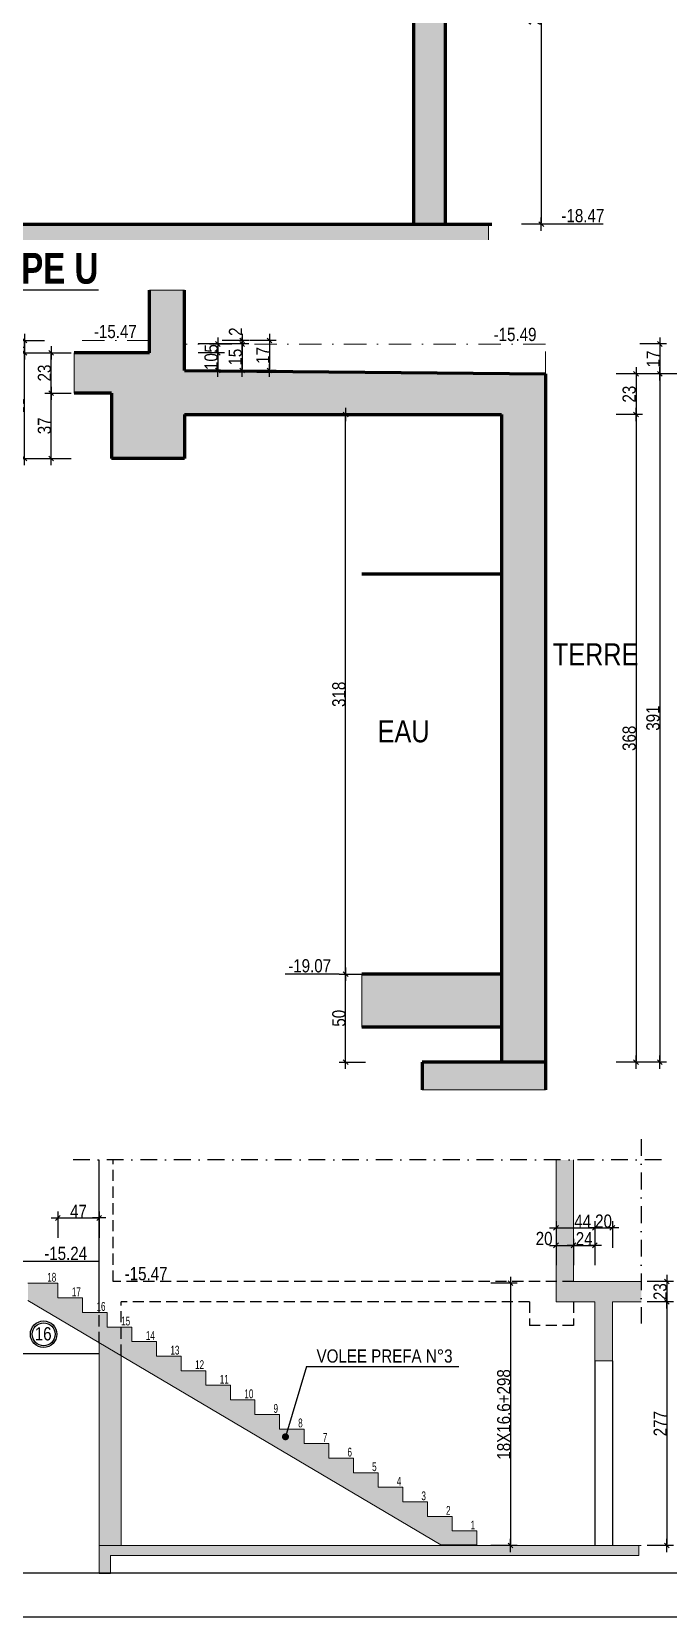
# Model space of a CAD drawing. Header units: centimetres. Extents: x 10803 to 23268, y -4986 to -786.
# Drawn here: x 20249 to 20972, y -4986 to -3184 of the extents above; entities that cross this region are included whole.
import ezdxf
from ezdxf.enums import TextEntityAlignment as Align

# ---------------------------------------------------------------- set-up
doc = ezdxf.new("R2010")
doc.units = ezdxf.units.CM
doc.header["$PDMODE"] = 1
doc.header["$PDSIZE"] = -2
for name, pattern in [('CACHEX2', [19.05, 12.7, -6.35]), ('TIRETPT2', [12.7, 6.35, -3.175, 0, -3.175]), ('TIRETPTX2', [50.8, 25.4, -12.7, 0, -12.7])]:
    doc.linetypes.add(name, pattern=pattern)
for name, color, linetype in [('01_cote_gen', 4, 'Continuous'), ('01_linteaux', 2, 'Continuous'), ('01_murs_sup', 2, 'CACHEX2'), ('01_poch_BN', 9, 'Continuous'), ('01_texte', 230, 'Continuous'), ('AA_COTES', 2, 'Continuous'), ('txt', 3, 'Continuous')]:
    doc.layers.add(name, color=color, linetype=linetype)
doc.layers.add('01_murs_coup', color=5, linetype='Continuous', lineweight=60)
doc.layers.add('01_tram_axes', color=2, linetype='TIRETPTX2', lineweight=9)
doc.styles.add('ARIAL NA', font='ARIALN.TTF')
doc.styles.add('Arial Narrow', font='ARIALN.TTF')
doc.styles.add('impact', font='impact.ttf')
doc.styles.add('STYLE2', font='ARIALN.TTF')
doc.dimstyles.new('JB25', dxfattribs={"dimscale": 0.1, "dimtxt": 150, "dimasz": 15, "dimexe": 0.1, "dimexo": 0.1, "dimgap": 0.09, "dimtad": 1, "dimdec": 1, "dimlfac": 0.5, "dimdsep": 46, "dimtxsty": 'STYLE2', "dimblk1": 'BOND_G', "dimblk2": 'BOND_D', "dimsah": 1, "dimcen": 1.5, "dimdle": 0.01, "dimse1": 1, "dimse2": 1, "dimclrd": 4, "dimclre": 2, "dimclrt": 6, "dimazin": 2, "dimtfac": 2.333333, "dimtdec": 1, "dimtix": 1, "dimtmove": 2, "dimatfit": 3, "dimldrblk": 'BOND_G', "dimfxl": 1, "dimtolj": 1, "dimtzin": 0, "dimarcsym": 0})
doc.dimstyles.new('JB50', dxfattribs={"dimscale": 0.1, "dimtxt": 150, "dimasz": 15, "dimexe": 0.1, "dimexo": 0.1, "dimgap": 0.09, "dimtad": 1, "dimdec": 1, "dimdsep": 46, "dimtxsty": 'STYLE2', "dimblk1": 'BOND_G', "dimblk2": 'BOND_D', "dimsah": 1, "dimcen": 1.5, "dimdle": 0.01, "dimse1": 1, "dimse2": 1, "dimclrd": 4, "dimclre": 2, "dimclrt": 6, "dimazin": 2, "dimtfac": 2.333333, "dimtdec": 1, "dimtix": 1, "dimtmove": 2, "dimatfit": 3, "dimldrblk": 'BOND_G', "dimfxl": 1, "dimtolj": 1, "dimtzin": 0, "dimarcsym": 0})

# ---------------------------------------------------------------- blocks, each defined once
blk = doc.blocks.new('BOND_G')
at = {"layer": 'AA_COTES', "color": 0}
for p, q in [((0, -5), (0, 15)), ((5, 0), (-5, 0)), ((1.8, 1.8), (-1.8, -1.8))]:
    blk.add_line(p, q, dxfattribs=at)
blk = doc.blocks.new('BOND_D')
at = {"layer": 'AA_COTES', "color": 0}
for p, q in [((5, 0), (-5, 0)), ((-1.8, -1.8), (1.8, 1.8)), ((0, 5), (0, -15))]:
    blk.add_line(p, q, dxfattribs=at)
blk = doc.blocks.new('*D1702')
at = {"layer": '01_poch_BN', "color": 4, "lineweight": -2, "transparency": 16777216}
blk.add_line((20970.6, -4605.7), (20970.6, -4625.7), dxfattribs=at)
at = {"layer": 'Defpoints', "color": 0, "lineweight": 0, "transparency": 16777216}
for p in [(20941.5, -4604.2), (20941.5, -4627.2), (20970.6, -4627.2)]:
    blk.add_point(p, dxfattribs=at)
at = {"layer": '01_poch_BN', "color": 4, "lineweight": -2, "transparency": 16777216, "xscale": 1.5, "yscale": 1.5, "zscale": 1.5}
for name, p, rotation in [('BOND_G', (20970.6, -4604.2), 90), ('BOND_D', (20970.6, -4627.2), 270)]:
    blk.add_blockref(name, p, dxfattribs=dict(at, rotation=rotation))
at = {"layer": '01_poch_BN', "color": 6, "lineweight": 0, "transparency": 16777216, "insert": (20962.9, -4615.7), "char_height": 15, "attachment_point": 5, "rotation": 90, "style": 'STYLE2'}
blk.add_mtext('\\A1;23', dxfattribs=at)
blk = doc.blocks.new('*D1703')
at = {"layer": '01_poch_BN', "color": 4, "lineweight": -2, "transparency": 16777216}
blk.add_line((20970.6, -4628.7), (20970.6, -4902.7), dxfattribs=at)
at = {"layer": 'Defpoints', "color": 0, "lineweight": 0, "transparency": 16777216}
for p in [(20948.1, -4627.2), (20938.5, -4904.2), (20970.6, -4904.2)]:
    blk.add_point(p, dxfattribs=at)
at = {"layer": '01_poch_BN', "color": 4, "lineweight": -2, "transparency": 16777216, "xscale": 1.5, "yscale": 1.5, "zscale": 1.5}
for name, p, rotation in [('BOND_G', (20970.6, -4627.2), 90), ('BOND_D', (20970.6, -4904.2), 270)]:
    blk.add_blockref(name, p, dxfattribs=dict(at, rotation=rotation))
at = {"layer": '01_poch_BN', "color": 6, "lineweight": 0, "transparency": 16777216, "insert": (20963, -4765.7), "char_height": 15, "attachment_point": 5, "rotation": 90, "style": 'STYLE2'}
blk.add_mtext('\\A1;277', dxfattribs=at)
blk = doc.blocks.new('*D2030')
at = {"layer": '01_cote_gen', "color": 4, "lineweight": -2, "transparency": 16777216}
blk.add_line((20827.9, -2924.4), (20827.9, -3401.4), dxfattribs=at)
at = {"layer": 'Defpoints', "color": 0, "lineweight": 0, "transparency": 16777216}
for p in [(20771.8, -2922.9), (20606.6, -3402.9), (20827.9, -3402.9)]:
    blk.add_point(p, dxfattribs=at)
at = {"layer": '01_cote_gen', "color": 4, "lineweight": -2, "transparency": 16777216, "xscale": 1.5, "yscale": 1.5, "zscale": 1.5}
for name, p, rotation in [('BOND_G', (20827.9, -2922.9), 90), ('BOND_D', (20827.9, -3402.9), 270)]:
    blk.add_blockref(name, p, dxfattribs=dict(at, rotation=rotation))
at = {"layer": '01_cote_gen', "color": 6, "lineweight": 0, "transparency": 16777216, "insert": (20820.2, -3162.9), "char_height": 15, "attachment_point": 5, "rotation": 90, "style": 'STYLE2'}
blk.add_mtext('\\A1;240', dxfattribs=at)
blk = doc.blocks.new('*D1599')
at = {"layer": '01_cote_gen', "color": 4, "lineweight": -2, "transparency": 16777216}
blk.add_line((20240.9, -3667.6), (20240.9, -3550.6), dxfattribs=at)
at = {"layer": 'Defpoints', "color": 0, "lineweight": 0, "transparency": 16777216}
for p in [(20240.9, -3549.1), (20317.2, -3549.1), (20317.2, -3669.1)]:
    blk.add_point(p, dxfattribs=at)
at = {"layer": '01_cote_gen', "color": 4, "lineweight": -2, "transparency": 16777216, "xscale": 1.5, "yscale": 1.5, "zscale": 1.5}
for name, p, rotation in [('BOND_D', (20240.9, -3549.1), 90), ('BOND_G', (20240.9, -3669.1), 270)]:
    blk.add_blockref(name, p, dxfattribs=dict(at, rotation=rotation))
at = {"layer": '01_cote_gen', "color": 6, "lineweight": 0, "transparency": 16777216, "insert": (20233.2, -3609.1), "char_height": 15, "attachment_point": 5, "rotation": 90, "style": 'STYLE2'}
blk.add_mtext('\\A1;60', dxfattribs=at)
blk = doc.blocks.new('*D1600')
at = {"layer": '01_cote_gen', "color": 4, "lineweight": -2, "transparency": 16777216}
blk.add_line((20271.2, -3667.6), (20271.2, -3596.6), dxfattribs=at)
at = {"layer": 'Defpoints', "color": 0, "lineweight": 0, "transparency": 16777216}
for p in [(20271.2, -3595.1), (20317.2, -3595.1), (20317.2, -3669.1)]:
    blk.add_point(p, dxfattribs=at)
at = {"layer": '01_cote_gen', "color": 4, "lineweight": -2, "transparency": 16777216, "xscale": 1.5, "yscale": 1.5, "zscale": 1.5}
for name, p, rotation in [('BOND_D', (20271.2, -3595.1), 90), ('BOND_G', (20271.2, -3669.1), 270)]:
    blk.add_blockref(name, p, dxfattribs=dict(at, rotation=rotation))
at = {"layer": '01_cote_gen', "color": 6, "lineweight": 0, "transparency": 16777216, "insert": (20263.5, -3632.1), "char_height": 15, "attachment_point": 5, "rotation": 90, "style": 'STYLE2'}
blk.add_mtext('\\A1;37', dxfattribs=at)
blk = doc.blocks.new('*D1601')
at = {"layer": '01_cote_gen', "color": 4, "lineweight": -2, "transparency": 16777216}
blk.add_line((20271.2, -3593.6), (20271.2, -3550.6), dxfattribs=at)
at = {"layer": 'Defpoints', "color": 0, "lineweight": 0, "transparency": 16777216}
for p in [(20271.2, -3549.1), (20317.5, -3549.1), (20296, -3595.1)]:
    blk.add_point(p, dxfattribs=at)
at = {"layer": '01_cote_gen', "color": 4, "lineweight": -2, "transparency": 16777216, "xscale": 1.5, "yscale": 1.5, "zscale": 1.5}
for name, p, rotation in [('BOND_D', (20271.2, -3549.1), 90), ('BOND_G', (20271.2, -3595.1), 270)]:
    blk.add_blockref(name, p, dxfattribs=dict(at, rotation=rotation))
at = {"layer": '01_cote_gen', "color": 6, "lineweight": 0, "transparency": 16777216, "insert": (20263.5, -3572.1), "char_height": 15, "attachment_point": 5, "rotation": 90, "style": 'STYLE2'}
blk.add_mtext('\\A1;23', dxfattribs=at)
blk = doc.blocks.new('*D2051')
at = {"layer": '01_cote_gen', "color": 4, "lineweight": -2, "transparency": 16777216}
blk.add_line((20240.9, -3547.6), (20240.9, -3536.6), dxfattribs=at)
at = {"layer": 'Defpoints', "color": 0, "lineweight": 0, "transparency": 16777216}
for p in [(20240.9, -3535.1), (20297.1, -3535.1), (20297.1, -3549.1)]:
    blk.add_point(p, dxfattribs=at)
at = {"layer": '01_cote_gen', "color": 4, "lineweight": -2, "transparency": 16777216, "xscale": 1.5, "yscale": 1.5, "zscale": 1.5}
for name, p, rotation in [('BOND_D', (20240.9, -3535.1), 90), ('BOND_G', (20240.9, -3549.1), 270)]:
    blk.add_blockref(name, p, dxfattribs=dict(at, rotation=rotation))
at = {"layer": '01_cote_gen', "color": 6, "lineweight": 0, "transparency": 16777216, "insert": (20233.4, -3542.1), "char_height": 15, "attachment_point": 5, "rotation": 90, "style": 'STYLE2'}
blk.add_mtext('\\A1;7', dxfattribs=at)
blk = doc.blocks.new('*D2054')
at = {"layer": '01_cote_gen', "color": 4, "lineweight": -2, "transparency": 16777216}
blk.add_line((20605.6, -4253.6), (20605.6, -3620.6), dxfattribs=at)
at = {"layer": 'Defpoints', "color": 0, "lineweight": 0, "transparency": 16777216}
for p in [(20605.6, -3619.1), (20782.7, -3619.1), (20782.7, -4255.1)]:
    blk.add_point(p, dxfattribs=at)
at = {"layer": '01_cote_gen', "color": 4, "lineweight": -2, "transparency": 16777216, "xscale": 1.5, "yscale": 1.5, "zscale": 1.5}
for name, p, rotation in [('BOND_D', (20605.6, -3619.1), 90), ('BOND_G', (20605.6, -4255.1), 270)]:
    blk.add_blockref(name, p, dxfattribs=dict(at, rotation=rotation))
at = {"layer": '01_cote_gen', "color": 6, "lineweight": 0, "transparency": 16777216, "insert": (20598, -3937.1), "char_height": 15, "attachment_point": 5, "rotation": 90, "style": 'STYLE2'}
blk.add_mtext('\\A1;318', dxfattribs=at)
blk = doc.blocks.new('*D2055')
at = {"layer": '01_cote_gen', "color": 4, "lineweight": -2, "transparency": 16777216}
blk.add_line((20605.6, -4353.6), (20605.6, -4256.6), dxfattribs=at)
at = {"layer": 'Defpoints', "color": 0, "lineweight": 0, "transparency": 16777216}
for p in [(20605.6, -4255.1), (20624.2, -4255.1), (20692.7, -4355.1)]:
    blk.add_point(p, dxfattribs=at)
at = {"layer": '01_cote_gen', "color": 4, "lineweight": -2, "transparency": 16777216, "xscale": 1.5, "yscale": 1.5, "zscale": 1.5}
for name, p, rotation in [('BOND_D', (20605.6, -4255.1), 90), ('BOND_G', (20605.6, -4355.1), 270)]:
    blk.add_blockref(name, p, dxfattribs=dict(at, rotation=rotation))
at = {"layer": '01_cote_gen', "color": 6, "lineweight": 0, "transparency": 16777216, "insert": (20598, -4305.1), "char_height": 15, "attachment_point": 5, "rotation": 90, "style": 'STYLE2'}
blk.add_mtext('\\A1;50', dxfattribs=at)
blk = doc.blocks.new('*D2058')
at = {"layer": '01_cote_gen', "color": 4, "lineweight": -2, "transparency": 16777216}
blk.add_line((20792.9, -4607.7), (20792.9, -4902.7), dxfattribs=at)
at = {"layer": 'Defpoints', "color": 0, "lineweight": 0, "transparency": 16777216}
for p in [(20261.6, -4606.2), (20774.3, -4904.2), (20792.9, -4904.2)]:
    blk.add_point(p, dxfattribs=at)
at = {"layer": '01_cote_gen', "color": 4, "lineweight": -2, "transparency": 16777216, "xscale": 1.5, "yscale": 1.5, "zscale": 1.5}
for name, p, rotation in [('BOND_G', (20792.9, -4606.2), 90), ('BOND_D', (20792.9, -4904.2), 270)]:
    blk.add_blockref(name, p, dxfattribs=dict(at, rotation=rotation))
at = {"layer": '01_cote_gen', "color": 6, "lineweight": 0, "transparency": 16777216, "insert": (20785.3, -4755.2), "char_height": 15, "attachment_point": 5, "rotation": 90, "style": 'STYLE2'}
blk.add_mtext('\\A1;18X16.6+298', dxfattribs=at)
blk = doc.blocks.new('*D2059')
at = {"layer": '01_cote_gen', "color": 4, "lineweight": -2, "transparency": 16777216}
blk.add_line((20180.6, -4902.7), (20180.6, -4687.7), dxfattribs=at)
at = {"layer": 'Defpoints', "color": 0, "lineweight": 0, "transparency": 16777216}
for p in [(20180.6, -4686.2), (20228.6, -4686.2), (20325.5, -4904.2)]:
    blk.add_point(p, dxfattribs=at)
at = {"layer": '01_cote_gen', "color": 4, "lineweight": -2, "transparency": 16777216, "xscale": 1.5, "yscale": 1.5, "zscale": 1.5}
for name, p, rotation in [('BOND_D', (20180.6, -4686.2), 90), ('BOND_G', (20180.6, -4904.2), 270)]:
    blk.add_blockref(name, p, dxfattribs=dict(at, rotation=rotation))
at = {"layer": '01_cote_gen', "color": 6, "lineweight": 0, "transparency": 16777216, "insert": (20173, -4795.2), "char_height": 15, "attachment_point": 5, "rotation": 90, "style": 'STYLE2'}
blk.add_mtext('\\A1;218', dxfattribs=at)
blk = doc.blocks.new('*D2098')
at = {"layer": '01_cote_gen', "color": 4, "lineweight": -2, "transparency": 16777216}
blk.add_line((20846.1, -4543.3), (20887.1, -4543.3), dxfattribs=at)
at = {"layer": 'Defpoints', "color": 0, "lineweight": 0, "transparency": 16777216}
for p in [(20888.6, -4543.3), (20844.6, -4558.3), (20888.6, -4627.2)]:
    blk.add_point(p, dxfattribs=at)
at = {"layer": '01_cote_gen', "color": 4, "lineweight": -2, "transparency": 16777216, "xscale": 1.5, "yscale": 1.5, "zscale": 1.5, "rotation": 180}
blk.add_blockref('BOND_G', (20844.6, -4543.3), dxfattribs=at)
at = {"layer": '01_cote_gen', "color": 4, "lineweight": -2, "transparency": 16777216, "xscale": 1.5, "yscale": 1.5, "zscale": 1.5}
blk.add_blockref('BOND_D', (20888.6, -4543.3), dxfattribs=at)
at = {"layer": '01_cote_gen', "color": 6, "lineweight": 0, "transparency": 16777216, "insert": (20874.9, -4535.8), "char_height": 15, "attachment_point": 5, "style": 'STYLE2'}
blk.add_mtext('\\A1;44', dxfattribs=at)
blk = doc.blocks.new('*D2099')
at = {"layer": '01_cote_gen', "color": 4, "lineweight": -2, "transparency": 16777216}
blk.add_line((20846.1, -4563.1), (20863.1, -4563.1), dxfattribs=at)
at = {"layer": 'Defpoints', "color": 0, "lineweight": 0, "transparency": 16777216}
for p in [(20864.6, -4563.1), (20844.6, -4582.4), (20864.6, -4582.4)]:
    blk.add_point(p, dxfattribs=at)
at = {"layer": '01_cote_gen', "color": 4, "lineweight": -2, "transparency": 16777216, "xscale": 1.5, "yscale": 1.5, "zscale": 1.5, "rotation": 180}
blk.add_blockref('BOND_G', (20844.6, -4563.1), dxfattribs=at)
at = {"layer": '01_cote_gen', "color": 4, "lineweight": -2, "transparency": 16777216, "xscale": 1.5, "yscale": 1.5, "zscale": 1.5}
blk.add_blockref('BOND_D', (20864.6, -4563.1), dxfattribs=at)
at = {"layer": '01_cote_gen', "color": 6, "lineweight": 0, "transparency": 16777216, "insert": (20831.1, -4555.4), "char_height": 15, "attachment_point": 5, "style": 'STYLE2'}
blk.add_mtext('\\A1;20', dxfattribs=at)
blk = doc.blocks.new('*D1643')
at = {"layer": '01_cote_gen', "color": 4, "lineweight": -2, "transparency": 16777216}
blk.add_line((20866.1, -4563.1), (20887.1, -4563.1), dxfattribs=at)
at = {"layer": 'Defpoints', "color": 0, "lineweight": 0, "transparency": 16777216}
for p in [(20888.6, -4563.1), (20888.6, -4565.8), (20864.6, -4575.6)]:
    blk.add_point(p, dxfattribs=at)
at = {"layer": '01_cote_gen', "color": 4, "lineweight": -2, "transparency": 16777216, "xscale": 1.5, "yscale": 1.5, "zscale": 1.5, "rotation": 180}
blk.add_blockref('BOND_G', (20864.6, -4563.1), dxfattribs=at)
at = {"layer": '01_cote_gen', "color": 4, "lineweight": -2, "transparency": 16777216, "xscale": 1.5, "yscale": 1.5, "zscale": 1.5}
blk.add_blockref('BOND_D', (20888.6, -4563.1), dxfattribs=at)
at = {"layer": '01_cote_gen', "color": 6, "lineweight": 0, "transparency": 16777216, "insert": (20876.6, -4555.6), "char_height": 15, "attachment_point": 5, "style": 'STYLE2'}
blk.add_mtext('\\A1;24', dxfattribs=at)
blk = doc.blocks.new('*D2100')
at = {"layer": '01_cote_gen', "color": 4, "lineweight": -2, "transparency": 16777216}
blk.add_line((20890.1, -4543.3), (20907.1, -4543.3), dxfattribs=at)
at = {"layer": 'Defpoints', "color": 0, "lineweight": 0, "transparency": 16777216}
for p in [(20888.6, -4550.8), (20908.6, -4543.3), (20908.6, -4627.2)]:
    blk.add_point(p, dxfattribs=at)
at = {"layer": '01_cote_gen', "color": 4, "lineweight": -2, "transparency": 16777216, "xscale": 1.5, "yscale": 1.5, "zscale": 1.5, "rotation": 180}
blk.add_blockref('BOND_G', (20888.6, -4543.3), dxfattribs=at)
at = {"layer": '01_cote_gen', "color": 4, "lineweight": -2, "transparency": 16777216, "xscale": 1.5, "yscale": 1.5, "zscale": 1.5}
blk.add_blockref('BOND_D', (20908.6, -4543.3), dxfattribs=at)
at = {"layer": '01_cote_gen', "color": 6, "lineweight": 0, "transparency": 16777216, "insert": (20898.6, -4535.7), "char_height": 15, "attachment_point": 5, "style": 'STYLE2'}
blk.add_mtext('\\A1;20', dxfattribs=at)
blk = doc.blocks.new('*D1644')
at = {"layer": '01_cote_gen', "color": 4, "lineweight": -2, "transparency": 16777216}
blk.add_line((20280.1, -4532), (20324, -4532), dxfattribs=at)
at = {"layer": 'Defpoints', "color": 0, "lineweight": 0, "transparency": 16777216}
for p in [(20325.5, -4532), (20325.5, -4536.1), (20278.6, -4574.4)]:
    blk.add_point(p, dxfattribs=at)
at = {"layer": '01_cote_gen', "color": 4, "lineweight": -2, "transparency": 16777216, "xscale": 1.5, "yscale": 1.5, "zscale": 1.5, "rotation": 180}
blk.add_blockref('BOND_G', (20278.6, -4532), dxfattribs=at)
at = {"layer": '01_cote_gen', "color": 4, "lineweight": -2, "transparency": 16777216, "xscale": 1.5, "yscale": 1.5, "zscale": 1.5}
blk.add_blockref('BOND_D', (20325.5, -4532), dxfattribs=at)
at = {"layer": '01_cote_gen', "color": 6, "lineweight": 0, "transparency": 16777216, "insert": (20302.1, -4524.5), "char_height": 15, "attachment_point": 5, "style": 'STYLE2'}
blk.add_mtext('\\A1;47', dxfattribs=at)
blk = doc.blocks.new('*D2224')
at = {"layer": '01_cote_gen', "color": 4, "lineweight": -2, "transparency": 16777216}
blk.add_line((20935.5, -3574.6), (20935.5, -3617.6), dxfattribs=at)
at = {"layer": 'Defpoints', "color": 0, "lineweight": 0, "transparency": 16777216}
for p in [(20832.7, -3573.1), (20782.7, -3619.1), (20935.5, -3619.1)]:
    blk.add_point(p, dxfattribs=at)
at = {"layer": '01_cote_gen', "color": 4, "lineweight": -2, "transparency": 16777216, "xscale": 1.5, "yscale": 1.5, "zscale": 1.5}
for name, p, rotation in [('BOND_G', (20935.5, -3573.1), 90), ('BOND_D', (20935.5, -3619.1), 270)]:
    blk.add_blockref(name, p, dxfattribs=dict(at, rotation=rotation))
at = {"layer": '01_cote_gen', "color": 6, "lineweight": 0, "transparency": 16777216, "insert": (20927.8, -3596.1), "char_height": 15, "attachment_point": 5, "rotation": 90, "style": 'STYLE2'}
blk.add_mtext('\\A1;23', dxfattribs=at)
blk = doc.blocks.new('*D2225')
at = {"layer": '01_cote_gen', "color": 4, "lineweight": -2, "transparency": 16777216}
blk.add_line((20935.5, -3620.6), (20935.5, -4353.6), dxfattribs=at)
at = {"layer": 'Defpoints', "color": 0, "lineweight": 0, "transparency": 16777216}
for p in [(20782.7, -3619.1), (20782.7, -4355.1), (20935.5, -4355.1)]:
    blk.add_point(p, dxfattribs=at)
at = {"layer": '01_cote_gen', "color": 4, "lineweight": -2, "transparency": 16777216, "xscale": 1.5, "yscale": 1.5, "zscale": 1.5}
for name, p, rotation in [('BOND_G', (20935.5, -3619.1), 90), ('BOND_D', (20935.5, -4355.1), 270)]:
    blk.add_blockref(name, p, dxfattribs=dict(at, rotation=rotation))
at = {"layer": '01_cote_gen', "color": 6, "lineweight": 0, "transparency": 16777216, "insert": (20927.8, -3987.1), "char_height": 15, "attachment_point": 5, "rotation": 90, "style": 'STYLE2'}
blk.add_mtext('\\A1;368', dxfattribs=at)
blk = doc.blocks.new('*D1690')
at = {"layer": '01_cote_gen', "color": 4, "lineweight": -2, "transparency": 16777216}
blk.add_line((20962.5, -3540.6), (20962.5, -3571.6), dxfattribs=at)
at = {"layer": 'Defpoints', "color": 0, "lineweight": 0, "transparency": 16777216}
for p in [(20942.5, -3539.1), (20940, -3573.1), (20962.5, -3573.1)]:
    blk.add_point(p, dxfattribs=at)
at = {"layer": '01_cote_gen', "color": 4, "lineweight": -2, "transparency": 16777216, "xscale": 1.5, "yscale": 1.5, "zscale": 1.5}
for name, p, rotation in [('BOND_G', (20962.5, -3539.1), 90), ('BOND_D', (20962.5, -3573.1), 270)]:
    blk.add_blockref(name, p, dxfattribs=dict(at, rotation=rotation))
at = {"layer": '01_cote_gen', "color": 6, "lineweight": 0, "transparency": 16777216, "insert": (20955, -3556.1), "char_height": 15, "attachment_point": 5, "rotation": 90, "style": 'STYLE2'}
blk.add_mtext('\\A1;17', dxfattribs=at)
blk = doc.blocks.new('*D2226')
at = {"layer": '01_cote_gen', "color": 4, "lineweight": -2, "transparency": 16777216}
blk.add_line((20460.5, -3550.6), (20460.5, -3567.6), dxfattribs=at)
at = {"layer": 'Defpoints', "color": 0, "lineweight": 0, "transparency": 16777216}
for p in [(20382.7, -3549.1), (20422.7, -3569.1), (20460.5, -3569.1)]:
    blk.add_point(p, dxfattribs=at)
at = {"layer": '01_cote_gen', "color": 4, "lineweight": -2, "transparency": 16777216, "xscale": 1.5, "yscale": 1.5, "zscale": 1.5}
for name, p, rotation in [('BOND_G', (20460.5, -3549.1), 90), ('BOND_D', (20460.5, -3569.1), 270)]:
    blk.add_blockref(name, p, dxfattribs=dict(at, rotation=rotation))
at = {"layer": '01_cote_gen', "color": 6, "lineweight": 0, "transparency": 16777216, "insert": (20452.8, -3559.1), "char_height": 15, "attachment_point": 5, "rotation": 90, "style": 'STYLE2'}
blk.add_mtext('\\A1;10', dxfattribs=at)
blk = doc.blocks.new('*D1691')
at = {"layer": '01_cote_gen', "color": 4, "lineweight": -2, "transparency": 16777216}
blk.add_line((20460.5, -3540.6), (20460.5, -3547.6), dxfattribs=at)
at = {"layer": 'Defpoints', "color": 0, "lineweight": 0, "transparency": 16777216}
for p in [(20415.2, -3539.1), (20435, -3549.1), (20460.5, -3549.1)]:
    blk.add_point(p, dxfattribs=at)
at = {"layer": '01_cote_gen', "color": 4, "lineweight": -2, "transparency": 16777216, "xscale": 1.5, "yscale": 1.5, "zscale": 1.5}
for name, p, rotation in [('BOND_G', (20460.5, -3539.1), 90), ('BOND_D', (20460.5, -3549.1), 270)]:
    blk.add_blockref(name, p, dxfattribs=dict(at, rotation=rotation))
at = {"layer": '01_cote_gen', "color": 6, "lineweight": 0, "transparency": 16777216, "insert": (20452.9, -3544.1), "char_height": 15, "attachment_point": 5, "rotation": 90, "style": 'STYLE2'}
blk.add_mtext('\\A1;5', dxfattribs=at)
blk = doc.blocks.new('*D1692')
at = {"layer": '01_cote_gen', "color": 4, "lineweight": -2, "transparency": 16777216}
blk.add_line((20488, -3540.6), (20488, -3567.6), dxfattribs=at)
at = {"layer": 'Defpoints', "color": 0, "lineweight": 0, "transparency": 16777216}
for p in [(20468, -3539.1), (20468, -3569.1), (20488, -3569.1)]:
    blk.add_point(p, dxfattribs=at)
at = {"layer": '01_cote_gen', "color": 4, "lineweight": -2, "transparency": 16777216, "xscale": 1.5, "yscale": 1.5, "zscale": 1.5}
for name, p, rotation in [('BOND_G', (20488, -3539.1), 90), ('BOND_D', (20488, -3569.1), 270)]:
    blk.add_blockref(name, p, dxfattribs=dict(at, rotation=rotation))
at = {"layer": '01_cote_gen', "color": 6, "lineweight": 0, "transparency": 16777216, "insert": (20480.3, -3554.1), "char_height": 15, "attachment_point": 5, "rotation": 90, "style": 'STYLE2'}
blk.add_mtext('\\A1;15', dxfattribs=at)
blk = doc.blocks.new('*D1693')
at = {"layer": '01_cote_gen', "color": 4, "lineweight": -2, "transparency": 16777216}
blk.add_line((20962.5, -3574.6), (20962.5, -4353.6), dxfattribs=at)
at = {"layer": 'Defpoints', "color": 0, "lineweight": 0, "transparency": 16777216}
for p in [(20943, -3573.1), (20943, -4355.1), (20962.5, -4355.1)]:
    blk.add_point(p, dxfattribs=at)
at = {"layer": '01_cote_gen', "color": 4, "lineweight": -2, "transparency": 16777216, "xscale": 1.5, "yscale": 1.5, "zscale": 1.5}
for name, p, rotation in [('BOND_G', (20962.5, -3573.1), 90), ('BOND_D', (20962.5, -4355.1), 270)]:
    blk.add_blockref(name, p, dxfattribs=dict(at, rotation=rotation))
at = {"layer": '01_cote_gen', "color": 6, "lineweight": 0, "transparency": 16777216, "insert": (20954.8, -3964.1), "char_height": 15, "attachment_point": 5, "rotation": 90, "style": 'STYLE2'}
blk.add_mtext('\\A1;391', dxfattribs=at)
blk = doc.blocks.new('*D2227')
at = {"layer": '01_cote_gen', "color": 4, "lineweight": -2, "transparency": 16777216}
blk.add_line((20488, -3536.6), (20488, -3537.6), dxfattribs=at)
at = {"layer": 'Defpoints', "color": 0, "lineweight": 0, "transparency": 16777216}
for p in [(20382.7, -3535.1), (20422.7, -3539.1), (20488, -3539.1)]:
    blk.add_point(p, dxfattribs=at)
at = {"layer": '01_cote_gen', "color": 4, "lineweight": -2, "transparency": 16777216, "xscale": 1.5, "yscale": 1.5, "zscale": 1.5}
for name, p, rotation in [('BOND_G', (20488, -3535.1), 90), ('BOND_D', (20488, -3539.1), 270)]:
    blk.add_blockref(name, p, dxfattribs=dict(at, rotation=rotation))
at = {"layer": '01_cote_gen', "color": 6, "lineweight": 0, "transparency": 16777216, "insert": (20480.5, -3525.1), "char_height": 15, "attachment_point": 5, "rotation": 90, "style": 'STYLE2'}
blk.add_mtext('\\A1;2', dxfattribs=at)
blk = doc.blocks.new('*D1694')
at = {"layer": '01_cote_gen', "color": 4, "lineweight": -2, "transparency": 16777216}
blk.add_line((20519, -3536.6), (20519, -3567.6), dxfattribs=at)
at = {"layer": 'Defpoints', "color": 0, "lineweight": 0, "transparency": 16777216}
for p in [(20495.5, -3535.1), (20495.5, -3569.1), (20519, -3569.1)]:
    blk.add_point(p, dxfattribs=at)
at = {"layer": '01_cote_gen', "color": 4, "lineweight": -2, "transparency": 16777216, "xscale": 1.5, "yscale": 1.5, "zscale": 1.5}
for name, p, rotation in [('BOND_G', (20519, -3535.1), 90), ('BOND_D', (20519, -3569.1), 270)]:
    blk.add_blockref(name, p, dxfattribs=dict(at, rotation=rotation))
at = {"layer": '01_cote_gen', "color": 6, "lineweight": 0, "transparency": 16777216, "insert": (20511.5, -3552.1), "char_height": 15, "attachment_point": 5, "rotation": 90, "style": 'STYLE2'}
blk.add_mtext('\\A1;17', dxfattribs=at)

msp = doc.modelspace()

# ---------------------------------------------------------------- hatches: boundary and pattern name
at = {"layer": '01_poch_BN', "lineweight": 0}
h = msp.add_hatch(color=256, dxfattribs=at)
h.dxf.hatch_style = 1
h.paths.add_polyline_path([(20718.72, -2639.78), (20682.72, -2639.78), (20682.72, -2802.89), (20445.72, -2802.89), (20445.72, -2639.78), (20409.72, -2639.78), (20409.72, -2802.89), (20162.72, -2802.89), (20162.72, -2720.89), (20048.6, -2720.89), (20048.6, -2766.89), (20122.72, -2766.89), (20122.72, -3402.89), (20162.72, -3402.89), (20162.72, -2848.89), (20718.72, -2848.89)])
h.paths.add_polyline_path([(20718.72, -2848.89), (20682.72, -2848.89), (20682.72, -3402.89), (20718.72, -3402.89)])
h = msp.add_hatch(color=256, dxfattribs=at)
h.dxf.hatch_style = 1
h.paths.add_polyline_path([(20767.91, -3402.89), (20048.66, -3402.89), (20048.66, -3420.82), (20767.91, -3420.82)])
h = msp.add_hatch(color=256, dxfattribs=at)
h.dxf.hatch_style = 1
h.paths.add_polyline_path([(20832.72, -3573.13), (20422.72, -3569.13), (20422.72, -3478.02), (20382.72, -3478.02), (20382.72, -3549.13), (20297.14, -3549.13), (20297.14, -3595.13), (20339.72, -3595.13), (20339.72, -3669.13), (20422.72, -3669.13), (20422.72, -3619.13), (20782.72, -3619.13), (20782.72, -4355.13), (20832.72, -4355.13)])
h.paths.add_polyline_path([(20782.72, -4255.13), (20624.17, -4255.13), (20624.17, -4315.13), (20782.72, -4315.13)], flags=17)
h.paths.add_polyline_path([(20832.72, -4355.13), (20692.72, -4355.13), (20692.72, -4386.45), (20832.72, -4386.45)])
h = msp.add_hatch(color=256, dxfattribs=at)
h.dxf.hatch_style = 1
h.paths.add_polyline_path([(20941.48, -4604.23), (20864.63, -4604.23), (20864.63, -4466.02), (20844.63, -4466.02), (20844.63, -4627.23), (20888.63, -4627.23), (20888.63, -4694.23), (20908.63, -4694.23), (20908.63, -4627.23), (20941.48, -4627.23)])
h.paths.add_polyline_path([(20350.53, -4688.52), (20325.53, -4673.75), (20325.53, -4904.23), (20350.53, -4904.23)])
h = msp.add_hatch(dxfattribs=at)
h.set_pattern_fill('DOTS', color=256, scale=2)
h.set_pattern_definition([(0, (-17591.5, -7003), (1.5875, 3.175), [0, -3.175])])
h.paths.add_polyline_path([(20325.53, -4639.34), (20306.63, -4639.34), (20306.63, -4622.78), (20278.63, -4622.78), (20278.63, -4606.23), (20244.63, -4606.23), (20244.63, -4625.92), (20325.53, -4673.75)])
h.paths.add_polyline_path([(20350.53, -4655.89), (20334.63, -4655.89), (20334.63, -4639.34), (20325.53, -4639.34), (20325.53, -4673.75), (20350.53, -4688.52)])
h.paths.add_polyline_path([(20390.63, -4672.44), (20362.63, -4672.44), (20362.63, -4655.89), (20350.53, -4655.89), (20350.53, -4688.52), (20713.71, -4903.23), (20754.63, -4903.23), (20754.63, -4887.63), (20726.63, -4887.63), (20726.63, -4871.08), (20698.63, -4871.08), (20698.63, -4854.53), (20670.63, -4854.53), (20670.63, -4837.97), (20642.63, -4837.97), (20642.63, -4821.42), (20614.63, -4821.42), (20614.63, -4804.87), (20586.63, -4804.87), (20586.63, -4788.31), (20558.63, -4788.31), (20558.63, -4771.76), (20530.63, -4771.76), (20530.63, -4755.21), (20502.63, -4755.21), (20502.63, -4738.66), (20474.63, -4738.66), (20474.63, -4722.1), (20446.63, -4722.1), (20446.63, -4705.55), (20418.63, -4705.55), (20418.63, -4689), (20390.63, -4689)])
h = msp.add_hatch(color=256, dxfattribs=at)
h.dxf.hatch_style = 1
h.paths.add_polyline_path([(20938.55, -4904.23), (20325.53, -4904.23), (20325.53, -4935.77), (20338.49, -4935.77), (20338.49, -4915.6), (20938.55, -4915.6)])

# ---------------------------------------------------------------- linework, layer by layer
at = {"layer": '01_cote_gen', "lineweight": 0}
msp.add_line((20726.63, -4871.08), (20698.63, -4871.08), dxfattribs=at)
at = {"layer": '01_cote_gen'}
msp.add_line((22217.59, -4985.67), (13149.26, -4985.67), dxfattribs=at)
at = {"layer": '01_linteaux', "ltscale": 0.5}
for p, q in [((20325.53, -4639.34), (20325.53, -4466.02)), ((20228.63, -4581.23), (20325.53, -4581.23)), ((20325.53, -4686.23), (20228.63, -4686.23)), ((20888.63, -4694.23), (20888.63, -4904.23)), ((20908.63, -4694.23), (20908.63, -4904.23))]:
    msp.add_line(p, q, dxfattribs=at)
at = {"layer": '01_murs_coup'}
for p, q in [((20718.72, -2639.78), (20718.72, -3402.89)), ((20682.72, -2848.89), (20682.72, -3402.89)), ((20048.66, -3402.89), (20771.82, -3402.89)), ((20382.72, -3549.13), (20382.72, -3478.02)), ((20422.72, -3569.13), (20422.72, -3478.02)), ((20382.72, -3549.13), (20297.14, -3549.13)), ((20422.72, -3569.13), (20832.72, -3573.13)), ((20832.72, -3573.13), (20832.72, -4386.45)), ((20339.72, -3595.13), (20297.14, -3595.13)), ((20339.72, -3595.13), (20339.72, -3669.13)), ((20422.72, -3619.13), (20422.72, -3669.13)), ((20422.72, -3619.13), (20782.72, -3619.13)), ((20782.72, -3619.13), (20782.72, -4355.13)), ((20422.72, -3669.13), (20339.72, -3669.13)), ((20782.72, -3800.5), (20624.17, -3800.5)), ((20782.72, -4255.13), (20624.17, -4255.13)), ((20782.72, -4315.13), (20624.17, -4315.13)), ((20692.72, -4355.13), (20692.72, -4386.45)), ((20832.72, -4355.13), (20692.72, -4355.13))]:
    msp.add_line(p, q, dxfattribs=at)
at = {"layer": '01_murs_coup', "lineweight": 0}
for p, q in [((20844.63, -4627.23), (20844.63, -4466.02)), ((20864.63, -4604.23), (20864.63, -4466.02)), ((20278.63, -4606.23), (20244.63, -4606.23)), ((20278.63, -4606.23), (20278.63, -4622.78)), ((20864.63, -4604.23), (20941.48, -4604.23)), ((20713.71, -4903.23), (20244.63, -4625.92)), ((20306.63, -4622.78), (20278.63, -4622.78)), ((20306.63, -4622.78), (20306.63, -4639.34)), ((20888.63, -4627.23), (20844.63, -4627.23)), ((20888.63, -4627.23), (20888.63, -4694.23)), ((20908.63, -4627.23), (20908.63, -4694.23)), ((20941.48, -4627.23), (20908.63, -4627.23)), ((20334.63, -4639.34), (20306.63, -4639.34)), ((20334.63, -4639.34), (20334.63, -4655.89)), ((20362.63, -4655.89), (20334.63, -4655.89)), ((20362.63, -4655.89), (20362.63, -4672.44)), ((20325.53, -4674.23), (20325.53, -4904.23)), ((20390.63, -4672.44), (20362.63, -4672.44)), ((20390.63, -4672.44), (20390.63, -4689)), ((20350.53, -4688.52), (20350.53, -4904.23)), ((20418.63, -4689), (20390.63, -4689)), ((20418.63, -4689), (20418.63, -4705.55)), ((20908.63, -4694.23), (20888.63, -4694.23)), ((20446.63, -4705.55), (20418.63, -4705.55)), ((20446.63, -4705.55), (20446.63, -4722.1)), ((20474.63, -4722.1), (20446.63, -4722.1)), ((20474.63, -4722.1), (20474.63, -4738.66)), ((20502.63, -4738.66), (20474.63, -4738.66)), ((20502.63, -4738.66), (20502.63, -4755.21)), ((20530.63, -4755.21), (20502.63, -4755.21)), ((20530.63, -4755.21), (20530.63, -4771.76)), ((20558.63, -4771.76), (20530.63, -4771.76)), ((20558.63, -4771.76), (20558.63, -4788.31)), ((20586.63, -4788.31), (20558.63, -4788.31)), ((20586.63, -4788.31), (20586.63, -4804.87)), ((20614.63, -4804.87), (20586.63, -4804.87)), ((20614.63, -4804.87), (20614.63, -4821.42)), ((20642.63, -4821.42), (20614.63, -4821.42)), ((20642.63, -4821.42), (20642.63, -4837.97)), ((20670.63, -4837.97), (20642.63, -4837.97)), ((20670.63, -4837.97), (20670.63, -4854.53)), ((20698.63, -4854.53), (20670.63, -4854.53)), ((20698.63, -4854.53), (20698.63, -4871.08)), ((20726.63, -4871.08), (20698.63, -4871.08)), ((20726.63, -4871.08), (20726.63, -4887.63)), ((20754.63, -4887.63), (20726.63, -4887.63)), ((20754.63, -4887.63), (20754.63, -4903.23)), ((20941.48, -4904.23), (20325.53, -4904.23)), ((20325.53, -4904.23), (20325.53, -4935.77)), ((20754.63, -4903.23), (20713.71, -4903.23))]:
    msp.add_line(p, q, dxfattribs=at)
at = {"layer": '01_murs_sup'}
for p, q in [((20341.53, -4604.23), (20341.53, -4466.02)), ((20864.63, -4604.23), (20341.53, -4604.23)), ((20814.63, -4627.23), (20350.53, -4627.23)), ((20350.53, -4688.52), (20350.53, -4627.23)), ((20814.63, -4627.23), (20814.63, -4654.23)), ((20864.63, -4627.23), (20864.63, -4654.23)), ((20325.53, -4674.23), (20325.53, -4639.34)), ((20864.63, -4654.23), (20814.63, -4654.23))]:
    msp.add_line(p, q, dxfattribs=at)
at = {"layer": '01_poch_BN', "lineweight": 0}
for p, q in [((20767.91, -3420.82), (20767.91, -3402.89)), ((20422.72, -3478.02), (20382.72, -3478.02)), ((20297.14, -3549.13), (20297.14, -3595.13)), ((20624.17, -4255.13), (20624.17, -4315.13)), ((20692.72, -4386.45), (20832.72, -4386.45)), ((20338.49, -4935.77), (20338.49, -4915.6)), ((20338.49, -4915.6), (20938.55, -4915.6)), ((20938.55, -4915.6), (20938.55, -4904.23)), ((20325.53, -4935.77), (20338.49, -4935.77))]:
    msp.add_line(p, q, dxfattribs=at)
at = {"layer": '01_texte'}
for p, q in [((20898.01, -3402.89), (20835.37, -3402.89)), ((21031.33, -3573.13), (20970, -3573.13)), ((20598.14, -4255.13), (20536.81, -4255.13)), ((20561.08, -4700.68), (20537.24, -4780.6)), ((20561.08, -4700.68), (20734.25, -4700.68)), ((22217.59, -4935.67), (13199.26, -4935.67))]:
    msp.add_line(p, q, dxfattribs=at)
at = {"layer": '01_texte', "const_width": 4}
msp.add_lwpolyline([(20535.24, -4780.6, 1), (20539.24, -4780.6, 1)], format="xyb", close=True, dxfattribs=at)
at = {"layer": '01_texte'}
for radius in [15.07, 13.01]:
    msp.add_circle((20262.52, -4664.1), radius, dxfattribs=at)
at = {"layer": '01_tram_axes'}
for p, q in [((20382.72, -3535.13), (20297.14, -3535.13)), ((20832.72, -3539.13), (20422.72, -3539.13)), ((20832.72, -3573.13), (20832.72, -3539.13))]:
    msp.add_line(p, q, dxfattribs=at)
at = {"layer": 'txt', "linetype": 'TIRETPT2', "ltscale": 3}
for p, q in [((20941.48, -4442.3), (20941.48, -4651.72)), ((20964.42, -4466.02), (20295.79, -4466.02))]:
    msp.add_line(p, q, dxfattribs=at)

# ---------------------------------------------------------------- texts
at = {"layer": '01_texte'}
for s, height, style, p in [('-18.47', 15, 'Arial Narrow', (20850.76, -3400.77)), ('-15.47', 15, 'Arial Narrow', (20319.63, -3532.38)), ('-15.49', 15, 'Arial Narrow', (20773.7, -3535.74)), ('TERRE', 25, 'Arial Narrow', (20841.09, -3904.2)), ('EAU', 25, 'Arial Narrow', (20642.01, -3991.62)), ('-19.07', 15, 'Arial Narrow', (20540.35, -4253.01)), ('-15.24', 15, 'Arial Narrow', (20263.18, -4579.74)), ('-15.47', 15, 'Arial Narrow', (20354.56, -4602.74)), ('16', 15, 'Arial Narrow', (20252.43, -4671.09)), ('VOLEE PREFA N°3', 15, 'ARIAL NA', (20572.57, -4696.34))]:
    msp.add_text(s, height=height, dxfattribs=dict(at, style=style)).set_placement(p)
at = {"layer": '01_texte', "style": 'impact'}
msp.add_text('%%UCOUPE U', height=35, dxfattribs=at).set_placement((20239.14, -3481.09), align=Align.BOTTOM_CENTER)
at = {"layer": '01_texte', "style": 'Arial Narrow', "width": 0.8}
for s, p in [('18', (20276.79, -4604.39)), ('17', (20304.79, -4620.94)), ('16', (20332.79, -4637.49)), ('15', (20360.79, -4654.04)), ('14', (20388.79, -4670.6)), ('13', (20416.79, -4687.15)), ('12', (20444.79, -4703.7)), ('11', (20472.79, -4720.26)), ('10', (20500.79, -4736.81)), ('9', (20528.79, -4753.36)), ('8', (20556.79, -4769.92)), ('7', (20584.79, -4786.47)), ('6', (20612.79, -4803.02)), ('5', (20640.79, -4819.57)), ('4', (20668.79, -4836.13)), ('3', (20696.79, -4852.68)), ('2', (20724.79, -4869.23)), ('1', (20752.79, -4885.79))]:
    msp.add_text(s, height=10, dxfattribs=at).set_placement(p, align=Align.RIGHT)

# ---------------------------------------------------------------- dimensions: what is measured, and where the dimension line sits
at = {"layer": '01_cote_gen', "lineweight": 0}
for base, p1, p2, dimstyle, picture, middle in [((20827.87, -3402.89), (20771.82, -2922.89), (20606.6, -3402.89), 'JB25', '*D2030', (20820.21, -3162.89)), ((20240.9, -3535.13), (20297.14, -3549.13), (20297.14, -3535.13), 'JB25', '*D2051', (20233.4, -3542.13)), ((20519, -3569.13), (20495.5, -3535.13), (20495.5, -3569.13), 'JB25', '*D1694', (20511.46, -3552.13)), ((20240.9, -3549.13), (20317.24, -3669.13), (20317.24, -3549.13), 'JB25', '*D1599', (20233.24, -3609.13)), ((20271.2, -3549.13), (20295.95, -3595.13), (20317.45, -3549.13), 'JB25', '*D1601', (20263.53, -3572.13)), ((20460.5, -3569.13), (20382.72, -3549.13), (20422.72, -3569.13), 'JB25', '*D2226', (20452.83, -3559.13)), ((20460.5, -3549.13), (20415.22, -3539.13), (20435, -3549.13), 'JB25', '*D1691', (20452.86, -3544.13)), ((20488, -3569.13), (20468, -3539.13), (20468, -3569.13), 'JB25', '*D1692', (20480.33, -3554.13)), ((20962.5, -3573.13), (20942.5, -3539.13), (20940, -3573.13), 'JB25', '*D1690', (20954.96, -3556.13)), ((20935.5, -3619.13), (20832.72, -3573.13), (20782.72, -3619.13), 'JB25', '*D2224', (20927.83, -3596.13)), ((20962.5, -4355.13), (20943, -3573.13), (20943, -4355.13), 'JB25', '*D1693', (20954.83, -3964.13)), ((20271.2, -3595.13), (20317.24, -3669.13), (20317.24, -3595.13), 'JB25', '*D1600', (20263.53, -3632.13)), ((20605.64, -3619.13), (20782.72, -4255.13), (20782.72, -3619.13), 'JB25', '*D2054', (20597.97, -3937.13)), ((20935.5, -4355.13), (20782.72, -3619.13), (20782.72, -4355.13), 'JB25', '*D2225', (20927.83, -3987.13)), ((20605.64, -4255.13), (20692.72, -4355.13), (20624.17, -4255.13), 'JB25', '*D2055', (20597.97, -4305.13)), ((20180.64, -4686.23), (20325.53, -4904.23), (20228.63, -4686.23), 'JB50', '*D2059', (20172.97, -4795.23))]:
    dim = msp.add_linear_dim(base=base, p1=p1, p2=p2, angle=90, dimstyle=dimstyle, dxfattribs=at)
    dim.commit()
    dim.dimension.update_dxf_attribs({"geometry": picture, "text_midpoint": middle})
dim = msp.add_linear_dim(base=(20488, -3539.13), p1=(20382.72, -3535.13), p2=(20422.72, -3539.13), angle=90, dimstyle='JB25', dxfattribs=at)
dim.commit()
dim.dimension.update_dxf_attribs({"geometry": '*D2227', "text_midpoint": (20480.46, -3525.13), "dimtype": 160})
dim = msp.add_linear_dim(base=(20325.53, -4531.98), p1=(20278.63, -4574.38), p2=(20325.53, -4536.1), text='47', dimstyle='JB50', dxfattribs=at)
dim.commit()
dim.dimension.update_dxf_attribs({"geometry": '*D1644', "text_midpoint": (20302.08, -4524.47)})
for base, p1, p2, picture, middle in [((20888.63, -4543.34), (20844.63, -4558.29), (20888.63, -4627.23), '*D2098', (20874.94, -4535.83)), ((20864.63, -4563.11), (20844.63, -4582.39), (20864.63, -4582.39), '*D2099', (20831.14, -4555.44))]:
    dim = msp.add_linear_dim(base=base, p1=p1, p2=p2, dimstyle='JB50', dxfattribs=at)
    dim.commit()
    dim.dimension.update_dxf_attribs({"geometry": picture, "text_midpoint": middle, "dimtype": 160})
for base, p1, p2, picture, middle in [((20908.63, -4543.34), (20888.63, -4550.84), (20908.63, -4627.23), '*D2100', (20898.63, -4535.67)), ((20888.63, -4563.11), (20864.63, -4575.64), (20888.63, -4565.84), '*D1643', (20876.63, -4555.57))]:
    dim = msp.add_linear_dim(base=base, p1=p1, p2=p2, dimstyle='JB50', dxfattribs=at)
    dim.commit()
    dim.dimension.update_dxf_attribs({"geometry": picture, "text_midpoint": middle})
dim = msp.add_linear_dim(base=(20792.93, -4904.23), p1=(20261.63, -4606.23), p2=(20774.33, -4904.23), angle=90, text='18X16.6+298', dimstyle='JB50', dxfattribs=at)
dim.commit()
dim.dimension.update_dxf_attribs({"geometry": '*D2058', "text_midpoint": (20785.27, -4755.23)})
at = {"layer": '01_poch_BN', "lineweight": 0}
for base, p1, p2, picture, middle in [((20970.57, -4627.23), (20941.48, -4604.23), (20941.48, -4627.23), '*D1702', (20962.9, -4615.73)), ((20970.57, -4904.23), (20948.07, -4627.23), (20938.55, -4904.23), '*D1703', (20963.03, -4765.73))]:
    dim = msp.add_linear_dim(base=base, p1=p1, p2=p2, angle=90, dimstyle='JB50', dxfattribs=at)
    dim.commit()
    dim.dimension.update_dxf_attribs({"geometry": picture, "text_midpoint": middle})

doc.saveas('drawing.dxf')
